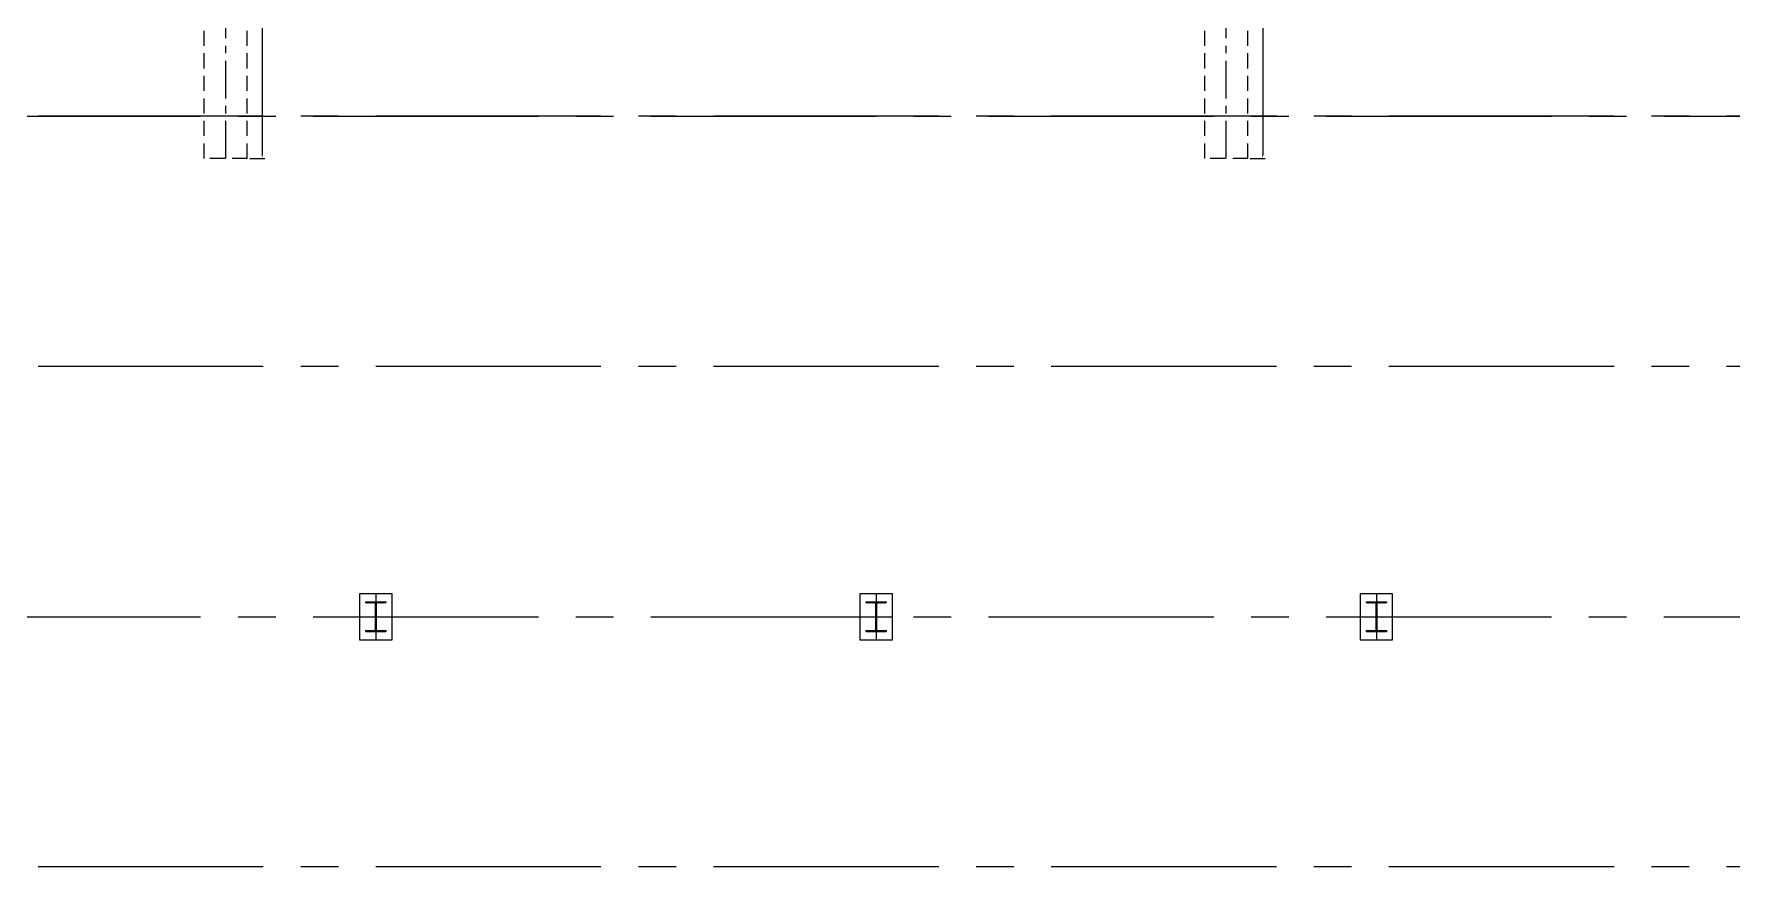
# Model space of a CAD drawing. Extents: x -40736 to 367926, y -65544 to 37405.
# Drawn here: x 341708 to 345106, y -55843 to -54179 of the extents above; entities that cross this region are included whole.
import ezdxf

# ---------------------------------------------------------------- set-up
doc = ezdxf.new("R2010")
doc.units = 0
doc.header["$LTSCALE"] = 600
doc.header["$MEASUREMENT"] = 0
for name, pattern in [('CENTER', [2, 1.25, -0.25, 0.25, -0.25]), ('CENTER2', [1.125, 0.75, -0.125, 0.125, -0.125]), ('DASHED', [0.75, 0.5, -0.25])]:
    doc.linetypes.add(name, pattern=pattern)
doc.layers.get('0').update_dxf_attribs({"linetype": 'CONTINUOUS'})
doc.layers.get('DEFPOINTS').update_dxf_attribs({"linetype": 'CONTINUOUS'})
doc.layers.add('底圖', color=253, linetype='CONTINUOUS')
doc.layers.add('規劃圖', color=253, linetype='CONTINUOUS')
doc.styles.get("Standard").update_dxf_attribs({"font": 'txt.shx', "width": 0.75, "bigfont": 'chineset.shx'})
doc.dimstyles.get("Standard").update_dxf_attribs({"dimtxt": 0.18, "dimasz": 0.18, "dimexe": 0.18, "dimexo": 0.0625, "dimgap": 0.09, "dimtad": 0, "dimtih": 1, "dimtoh": 1, "dimdec": 4, "dimzin": 0, "dimdsep": 46, "dimtxsty": 'Standard', "dimcen": 0.09, "dimadec": 0, "dimazin": 0, "dimtfac": 1, "dimtdec": 4, "dimtofl": 0, "dimtmove": 0, "dimatfit": 3, "dimfxl": 0, "dimtolj": 1, "dimtzin": 0, "dimarcsym": 0})

# ---------------------------------------------------------------- blocks, each defined once
blk = doc.blocks.new('A$C5A1C1C61')
at = {"color": 11, "linetype": 'DASHED'}
for p, q in [((0, 895), (0, 35)), ((0, 895), (8400, 895)), ((0, 35), (8400, 35))]:
    blk.add_line(p, q, dxfattribs=at)
at = {"color": 11}
for p, q in [((8400, 930), (14400, 930)), ((8400, 930), (8400, 0)), ((8400, 765), (14400, 765)), ((14400, 0), (14400, 930)), ((8400, 165), (14400, 165)), ((8400, 0), (14400, 0))]:
    blk.add_line(p, q, dxfattribs=at)
at = {"color": 11, "linetype": 'CENTER'}
blk.add_line((0, 465), (14400, 465), dxfattribs=at)
blk = doc.blocks.new('*D379')
at = {"color": 0, "lineweight": -2}
for p, q in [((0, 1866), (0, 1568)), ((14400, 1831), (14400, 1568)), ((14325, 1618), (75, 1618))]:
    blk.add_line(p, q, dxfattribs=at)
at = {"color": 0}
for points in [[(75, 1631), (75, 1606), (0, 1618)], [(14325, 1631), (14325, 1606), (14400, 1618)]]:
    blk.add_solid(points, dxfattribs=at)
at = {"layer": 'DEFPOINTS', "color": 0}
for p in [(0, 1916), (14400, 1881), (0, 1618)]:
    blk.add_point(p, dxfattribs=at)
at = {"color": 0, "insert": (7200, 1748), "char_height": 160, "attachment_point": 5}
blk.add_mtext('\\A1;14400', dxfattribs=at)
blk = doc.blocks.new('A$C1394433B')
at = {"extrusion": (0, 0, -1), "zscale": -1, "rotation": 180}
blk.add_blockref('A$C5A1C1C61', (-0.00144, 2810.6887), dxfattribs=at)
dim = blk.add_linear_dim(base=(0.00107, 1618.48382), p1=(14400.00107, 1880.68859), p2=(0.00107, 1915.68859), dimstyle='Standard', override={"dimscale": 50, "dimtmove": 1})
dim.commit()
dim.dimension.update_dxf_attribs({"geometry": '*D379', "text_midpoint": (7200.00107, 1748.48382)})
blk = doc.blocks.new('A$C1C6605B1')
at = {"layer": '規劃圖', "xscale": 0.09999999997671694, "yscale": 0.09999999997671694, "zscale": 0.09999999997671694, "rotation": 90}
for p in [(-1843.15162, -0.00011), (156.84838, -0.00011)]:
    blk.add_blockref('A$C1394433B', p, dxfattribs=at)

msp = doc.modelspace()

# ---------------------------------------------------------------- linework, layer by layer
at = {"layer": '底圖', "linetype": 'CENTER2'}
for p, q in [((333491.07, -54343.33166), (361991.28956, -54343.33166)), ((360391.28956, -54343.33166), (334658.78957, -54343.33166)), ((360391.28956, -54843.33166), (335391.28957, -54843.33166)), ((342423.78957, -55297.33166), (342358.78957, -55297.33166)), ((342358.78957, -55297.33166), (342358.78957, -55389.33166)), ((342371.28957, -55314.11971), (342372.07761, -55313.33166)), ((342371.28957, -55315.00359), (342372.9615, -55313.33166)), ((342371.28957, -55313.33166), (342411.28957, -55313.33166)), ((342371.28957, -55315.83166), (342371.28957, -55313.33166)), ((342390.48957, -55315.83166), (342371.28957, -55315.83166)), ((342372.22926, -55315.83166), (342374.72926, -55313.33166)), ((342373.11315, -55315.83166), (342375.61315, -55313.33166)), ((342374.88092, -55315.83166), (342377.38092, -55313.33166)), ((342375.7648, -55315.83166), (342378.2648, -55313.33166)), ((342377.53257, -55315.83166), (342380.03257, -55313.33166)), ((342378.41645, -55315.83166), (342380.91645, -55313.33166)), ((342380.18422, -55315.83166), (342382.68422, -55313.33166)), ((342381.0681, -55315.83166), (342383.5681, -55313.33166)), ((342382.83587, -55315.83166), (342385.33587, -55313.33166)), ((342383.71975, -55315.83166), (342386.21975, -55313.33166)), ((342385.48752, -55315.83166), (342387.98752, -55313.33166)), ((342386.3714, -55315.83166), (342388.8714, -55313.33166)), ((342388.13917, -55315.83166), (342390.63917, -55313.33166)), ((342389.02305, -55315.83166), (342391.52305, -55313.33166)), ((342390.48957, -55316.13291), (342393.29082, -55313.33166)), ((342390.48957, -55317.0168), (342394.1747, -55313.33166)), ((342390.48957, -55370.83166), (342390.48957, -55315.83166)), ((342390.48957, -55318.78456), (342392.08957, -55317.18456)), ((342390.48957, -55319.66845), (342392.08957, -55318.06845)), ((342390.48957, -55321.43621), (342392.08957, -55319.83621)), ((342390.48957, -55322.3201), (342392.08957, -55320.7201)), ((342391.28957, -55297.33166), (342391.28957, -55389.33166)), ((342411.28957, -55315.83166), (342392.08957, -55315.83166)), ((342392.08957, -55315.83166), (342392.08957, -55370.83166)), ((342393.44247, -55315.83166), (342395.94247, -55313.33166)), ((342394.32635, -55315.83166), (342396.82635, -55313.33166)), ((342396.09412, -55315.83166), (342398.59412, -55313.33166)), ((342396.978, -55315.83166), (342399.478, -55313.33166)), ((342398.74577, -55315.83166), (342401.24577, -55313.33166)), ((342399.62965, -55315.83166), (342402.12965, -55313.33166)), ((342401.39742, -55315.83166), (342403.89742, -55313.33166)), ((342402.2813, -55315.83166), (342404.7813, -55313.33166)), ((342404.04907, -55315.83166), (342406.54907, -55313.33166)), ((342404.93295, -55315.83166), (342407.43295, -55313.33166)), ((342406.70072, -55315.83166), (342409.20072, -55313.33166)), ((342407.5846, -55315.83166), (342410.0846, -55313.33166)), ((342409.35237, -55315.83166), (342411.28957, -55313.89447)), ((342410.23625, -55315.83166), (342411.28957, -55314.77835)), ((342411.28957, -55313.33166), (342411.28957, -55315.83166)), ((342423.78957, -55389.33166), (342423.78957, -55297.33166)), ((343423.78957, -55297.33166), (343358.78957, -55297.33166)), ((343358.78957, -55297.33166), (343358.78957, -55389.33166)), ((343371.28957, -55314.11971), (343372.07761, -55313.33166)), ((343371.28957, -55315.00359), (343372.9615, -55313.33166)), ((343371.28957, -55313.33166), (343411.28957, -55313.33166)), ((343371.28957, -55315.83166), (343371.28957, -55313.33166)), ((343390.48957, -55315.83166), (343371.28957, -55315.83166)), ((343372.22926, -55315.83166), (343374.72926, -55313.33166)), ((343373.11315, -55315.83166), (343375.61315, -55313.33166)), ((343374.88091, -55315.83166), (343377.38091, -55313.33166)), ((343375.7648, -55315.83166), (343378.2648, -55313.33166)), ((343377.53257, -55315.83166), (343380.03257, -55313.33166)), ((343378.41645, -55315.83166), (343380.91645, -55313.33166)), ((343380.18422, -55315.83166), (343382.68422, -55313.33166)), ((343381.0681, -55315.83166), (343383.5681, -55313.33166)), ((343382.83587, -55315.83166), (343385.33587, -55313.33166)), ((343383.71975, -55315.83166), (343386.21975, -55313.33166)), ((343385.48752, -55315.83166), (343387.98752, -55313.33166)), ((343386.3714, -55315.83166), (343388.8714, -55313.33166)), ((343388.13917, -55315.83166), (343390.63917, -55313.33166)), ((343389.02305, -55315.83166), (343391.52305, -55313.33166)), ((343390.48957, -55316.13291), (343393.29082, -55313.33166)), ((343390.48957, -55317.0168), (343394.1747, -55313.33166)), ((343390.48957, -55370.83166), (343390.48957, -55315.83166)), ((343390.48957, -55318.78456), (343392.08957, -55317.18456)), ((343390.48957, -55319.66845), (343392.08957, -55318.06845)), ((343390.48957, -55321.43621), (343392.08957, -55319.83621)), ((343390.48957, -55322.3201), (343392.08957, -55320.7201)), ((343391.28957, -55297.33166), (343391.28957, -55389.33166)), ((343411.28957, -55315.83166), (343392.08957, -55315.83166)), ((343392.08957, -55315.83166), (343392.08957, -55370.83166)), ((343393.44247, -55315.83166), (343395.94247, -55313.33166)), ((343394.32635, -55315.83166), (343396.82635, -55313.33166)), ((343396.09412, -55315.83166), (343398.59412, -55313.33166)), ((343396.978, -55315.83166), (343399.478, -55313.33166)), ((343398.74577, -55315.83166), (343401.24577, -55313.33166)), ((343399.62965, -55315.83166), (343402.12965, -55313.33166)), ((343401.39742, -55315.83166), (343403.89742, -55313.33166)), ((343402.2813, -55315.83166), (343404.7813, -55313.33166)), ((343404.04907, -55315.83166), (343406.54907, -55313.33166)), ((343404.93295, -55315.83166), (343407.43295, -55313.33166)), ((343406.70072, -55315.83166), (343409.20072, -55313.33166)), ((343407.5846, -55315.83166), (343410.0846, -55313.33166)), ((343409.35237, -55315.83166), (343411.28957, -55313.89447)), ((343410.23625, -55315.83166), (343411.28957, -55314.77835)), ((343411.28957, -55313.33166), (343411.28957, -55315.83166)), ((343423.78957, -55389.33166), (343423.78957, -55297.33166)), ((344423.78957, -55297.33166), (344358.78957, -55297.33166)), ((344358.78957, -55297.33166), (344358.78957, -55389.33166)), ((344371.28957, -55314.11971), (344372.07761, -55313.33166)), ((344371.28957, -55315.00359), (344372.9615, -55313.33166)), ((344371.28957, -55313.33166), (344411.28957, -55313.33166)), ((344371.28957, -55315.83166), (344371.28957, -55313.33166)), ((344390.48957, -55315.83166), (344371.28957, -55315.83166)), ((344372.22926, -55315.83166), (344374.72926, -55313.33166)), ((344373.11315, -55315.83166), (344375.61315, -55313.33166)), ((344374.88091, -55315.83166), (344377.38091, -55313.33166)), ((344375.7648, -55315.83166), (344378.2648, -55313.33166)), ((344377.53257, -55315.83166), (344380.03257, -55313.33166)), ((344378.41645, -55315.83166), (344380.91645, -55313.33166)), ((344380.18422, -55315.83166), (344382.68422, -55313.33166)), ((344381.0681, -55315.83166), (344383.5681, -55313.33166)), ((344382.83587, -55315.83166), (344385.33587, -55313.33166)), ((344383.71975, -55315.83166), (344386.21975, -55313.33166)), ((344385.48752, -55315.83166), (344387.98752, -55313.33166)), ((344386.3714, -55315.83166), (344388.8714, -55313.33166)), ((344388.13917, -55315.83166), (344390.63917, -55313.33166)), ((344389.02305, -55315.83166), (344391.52305, -55313.33166)), ((344390.48957, -55316.13291), (344393.29082, -55313.33166)), ((344390.48957, -55317.0168), (344394.1747, -55313.33166)), ((344390.48957, -55370.83166), (344390.48957, -55315.83166)), ((344390.48957, -55318.78456), (344392.08957, -55317.18456)), ((344390.48957, -55319.66845), (344392.08957, -55318.06845)), ((344390.48957, -55321.43621), (344392.08957, -55319.83621)), ((344390.48957, -55322.3201), (344392.08957, -55320.7201)), ((344391.28957, -55297.33166), (344391.28957, -55389.33166)), ((344411.28957, -55315.83166), (344392.08957, -55315.83166)), ((344392.08957, -55315.83166), (344392.08957, -55370.83166)), ((344393.44247, -55315.83166), (344395.94247, -55313.33166)), ((344394.32635, -55315.83166), (344396.82635, -55313.33166)), ((344396.09412, -55315.83166), (344398.59412, -55313.33166)), ((344396.978, -55315.83166), (344399.478, -55313.33166)), ((344398.74577, -55315.83166), (344401.24577, -55313.33166)), ((344399.62965, -55315.83166), (344402.12965, -55313.33166)), ((344401.39742, -55315.83166), (344403.89742, -55313.33166)), ((344402.2813, -55315.83166), (344404.7813, -55313.33166)), ((344404.04907, -55315.83166), (344406.54907, -55313.33166)), ((344404.93295, -55315.83166), (344407.43295, -55313.33166)), ((344406.70072, -55315.83166), (344409.20072, -55313.33166)), ((344407.5846, -55315.83166), (344410.0846, -55313.33166)), ((344409.35237, -55315.83166), (344411.28957, -55313.89447)), ((344410.23625, -55315.83166), (344411.28957, -55314.77835)), ((344411.28957, -55313.33166), (344411.28957, -55315.83166)), ((344423.78957, -55389.33166), (344423.78957, -55297.33166)), ((333491.07, -55343.33166), (361991.28956, -55343.33166)), ((342358.78957, -55343.33166), (342423.78957, -55343.33166)), ((342390.48957, -55324.08786), (342392.08957, -55322.48786)), ((342390.48957, -55324.97175), (342392.08957, -55323.37175)), ((342390.48957, -55326.73951), (342392.08957, -55325.13951)), ((342390.48957, -55327.6234), (342392.08957, -55326.0234)), ((342390.48957, -55329.39117), (342392.08957, -55327.79117)), ((342390.48957, -55330.27505), (342392.08957, -55328.67505)), ((342390.48957, -55332.04282), (342392.08957, -55330.44282)), ((342390.48957, -55332.9267), (342392.08957, -55331.3267)), ((342390.48957, -55334.69447), (342392.08957, -55333.09447)), ((342390.48957, -55335.57835), (342392.08957, -55333.97835)), ((342390.48957, -55337.34612), (342392.08957, -55335.74612)), ((342390.48957, -55338.23), (342392.08957, -55336.63)), ((342390.48957, -55339.99777), (342392.08957, -55338.39777)), ((342390.48957, -55340.88165), (342392.08957, -55339.28165)), ((342390.48957, -55342.64942), (342392.08957, -55341.04942)), ((342390.48957, -55343.5333), (342392.08957, -55341.9333)), ((342390.48957, -55345.30107), (342392.08957, -55343.70107)), ((342390.48957, -55346.18495), (342392.08957, -55344.58495)), ((342390.48957, -55347.95272), (342392.08957, -55346.35272)), ((342390.48957, -55348.8366), (342392.08957, -55347.2366)), ((342390.48957, -55350.60437), (342392.08957, -55349.00437)), ((342390.48957, -55351.48825), (342392.08957, -55349.88825)), ((342390.48957, -55353.25602), (342392.08957, -55351.65602)), ((342390.48957, -55354.1399), (342392.08957, -55352.5399)), ((342390.48957, -55355.90767), (342392.08957, -55354.30767)), ((342390.48957, -55356.79155), (342392.08957, -55355.19155)), ((343358.78957, -55343.33166), (343423.78957, -55343.33166)), ((343390.48957, -55324.08786), (343392.08957, -55322.48786)), ((343390.48957, -55324.97175), (343392.08957, -55323.37175)), ((343390.48957, -55326.73951), (343392.08957, -55325.13951)), ((343390.48957, -55327.6234), (343392.08957, -55326.0234)), ((343390.48957, -55329.39117), (343392.08957, -55327.79117)), ((343390.48957, -55330.27505), (343392.08957, -55328.67505)), ((343390.48957, -55332.04282), (343392.08957, -55330.44282)), ((343390.48957, -55332.9267), (343392.08957, -55331.3267)), ((343390.48957, -55334.69447), (343392.08957, -55333.09447)), ((343390.48957, -55335.57835), (343392.08957, -55333.97835)), ((343390.48957, -55337.34612), (343392.08957, -55335.74612)), ((343390.48957, -55338.23), (343392.08957, -55336.63)), ((343390.48957, -55339.99777), (343392.08957, -55338.39777)), ((343390.48957, -55340.88165), (343392.08957, -55339.28165)), ((343390.48957, -55342.64942), (343392.08957, -55341.04942)), ((343390.48957, -55343.5333), (343392.08957, -55341.9333)), ((343390.48957, -55345.30107), (343392.08957, -55343.70107)), ((343390.48957, -55346.18495), (343392.08957, -55344.58495)), ((343390.48957, -55347.95272), (343392.08957, -55346.35272)), ((343390.48957, -55348.8366), (343392.08957, -55347.2366)), ((343390.48957, -55350.60437), (343392.08957, -55349.00437)), ((343390.48957, -55351.48825), (343392.08957, -55349.88825)), ((343390.48957, -55353.25602), (343392.08957, -55351.65602)), ((343390.48957, -55354.1399), (343392.08957, -55352.5399)), ((343390.48957, -55355.90767), (343392.08957, -55354.30767)), ((343390.48957, -55356.79155), (343392.08957, -55355.19155)), ((344358.78957, -55343.33166), (344423.78957, -55343.33166)), ((344390.48957, -55324.08786), (344392.08957, -55322.48786)), ((344390.48957, -55324.97175), (344392.08957, -55323.37175)), ((344390.48957, -55326.73951), (344392.08957, -55325.13951)), ((344390.48957, -55327.6234), (344392.08957, -55326.0234)), ((344390.48957, -55329.39117), (344392.08957, -55327.79117)), ((344390.48957, -55330.27505), (344392.08957, -55328.67505)), ((344390.48957, -55332.04282), (344392.08957, -55330.44282)), ((344390.48957, -55332.9267), (344392.08957, -55331.3267)), ((344390.48957, -55334.69447), (344392.08957, -55333.09447)), ((344390.48957, -55335.57835), (344392.08957, -55333.97835)), ((344390.48957, -55337.34612), (344392.08957, -55335.74612)), ((344390.48957, -55338.23), (344392.08957, -55336.63)), ((344390.48957, -55339.99777), (344392.08957, -55338.39777)), ((344390.48957, -55340.88165), (344392.08957, -55339.28165)), ((344390.48957, -55342.64942), (344392.08957, -55341.04942)), ((344390.48957, -55343.5333), (344392.08957, -55341.9333)), ((344390.48957, -55345.30107), (344392.08957, -55343.70107)), ((344390.48957, -55346.18495), (344392.08957, -55344.58495)), ((344390.48957, -55347.95272), (344392.08957, -55346.35272)), ((344390.48957, -55348.8366), (344392.08957, -55347.2366)), ((344390.48957, -55350.60437), (344392.08957, -55349.00437)), ((344390.48957, -55351.48825), (344392.08957, -55349.88825)), ((344390.48957, -55353.25602), (344392.08957, -55351.65602)), ((344390.48957, -55354.1399), (344392.08957, -55352.5399)), ((344390.48957, -55355.90767), (344392.08957, -55354.30767)), ((344390.48957, -55356.79155), (344392.08957, -55355.19155)), ((342358.78957, -55389.33166), (342423.78957, -55389.33166)), ((342371.28957, -55372.45602), (342372.91392, -55370.83166)), ((342371.28957, -55373.33166), (342371.28957, -55370.83166)), ((342371.28957, -55370.83166), (342390.48957, -55370.83166)), ((342411.28957, -55373.33166), (342371.28957, -55373.33166)), ((342371.29781, -55373.33166), (342373.79781, -55370.83166)), ((342373.06557, -55373.33166), (342375.56557, -55370.83166)), ((342373.94946, -55373.33166), (342376.44946, -55370.83166)), ((342375.71722, -55373.33166), (342378.21722, -55370.83166)), ((342376.60111, -55373.33166), (342379.10111, -55370.83166)), ((342378.36887, -55373.33166), (342380.86887, -55370.83166)), ((342379.25276, -55373.33166), (342381.75276, -55370.83166)), ((342381.02053, -55373.33166), (342383.52053, -55370.83166)), ((342381.90441, -55373.33166), (342384.40441, -55370.83166)), ((342383.67218, -55373.33166), (342386.17218, -55370.83166)), ((342384.55606, -55373.33166), (342387.05606, -55370.83166)), ((342386.32383, -55373.33166), (342388.82383, -55370.83166)), ((342387.20771, -55373.33166), (342389.70771, -55370.83166)), ((342388.97548, -55373.33166), (342392.08957, -55370.21757)), ((342389.85936, -55373.33166), (342392.35936, -55370.83166)), ((342390.48957, -55358.55932), (342392.08957, -55356.95932)), ((342390.48957, -55359.4432), (342392.08957, -55357.8432)), ((342390.48957, -55361.21097), (342392.08957, -55359.61097)), ((342390.48957, -55362.09485), (342392.08957, -55360.49485)), ((342390.48957, -55363.86262), (342392.08957, -55362.26262)), ((342390.48957, -55364.7465), (342392.08957, -55363.1465)), ((342390.48957, -55366.51427), (342392.08957, -55364.91427)), ((342390.48957, -55367.39815), (342392.08957, -55365.79815)), ((342390.48957, -55369.16592), (342392.08957, -55367.56592)), ((342390.48957, -55370.0498), (342392.08957, -55368.4498)), ((342391.62713, -55373.33166), (342394.12713, -55370.83166)), ((342392.08957, -55370.83166), (342411.28957, -55370.83166)), ((342392.51101, -55373.33166), (342395.01101, -55370.83166)), ((342394.27878, -55373.33166), (342396.77878, -55370.83166)), ((342395.16266, -55373.33166), (342397.66266, -55370.83166)), ((342396.93043, -55373.33166), (342399.43043, -55370.83166)), ((342397.81431, -55373.33166), (342400.31431, -55370.83166)), ((342399.58208, -55373.33166), (342402.08208, -55370.83166)), ((342400.46596, -55373.33166), (342402.96596, -55370.83166)), ((342402.23373, -55373.33166), (342404.73373, -55370.83166)), ((342403.11761, -55373.33166), (342405.61761, -55370.83166)), ((342404.88538, -55373.33166), (342407.38538, -55370.83166)), ((342405.76926, -55373.33166), (342408.26926, -55370.83166)), ((342407.53703, -55373.33166), (342410.03703, -55370.83166)), ((342408.42091, -55373.33166), (342410.92091, -55370.83166)), ((342410.18868, -55373.33166), (342411.28957, -55372.23078)), ((342411.07256, -55373.33166), (342411.28957, -55373.11466)), ((342411.28957, -55370.83166), (342411.28957, -55373.33166)), ((343358.78957, -55389.33166), (343423.78957, -55389.33166)), ((343371.28957, -55372.45602), (343372.91392, -55370.83166)), ((343371.28957, -55373.33166), (343371.28957, -55370.83166)), ((343371.28957, -55370.83166), (343390.48957, -55370.83166)), ((343411.28957, -55373.33166), (343371.28957, -55373.33166)), ((343371.29781, -55373.33166), (343373.79781, -55370.83166)), ((343373.06557, -55373.33166), (343375.56557, -55370.83166)), ((343373.94946, -55373.33166), (343376.44946, -55370.83166)), ((343375.71722, -55373.33166), (343378.21722, -55370.83166)), ((343376.60111, -55373.33166), (343379.10111, -55370.83166)), ((343378.36887, -55373.33166), (343380.86887, -55370.83166)), ((343379.25276, -55373.33166), (343381.75276, -55370.83166)), ((343381.02053, -55373.33166), (343383.52053, -55370.83166)), ((343381.90441, -55373.33166), (343384.40441, -55370.83166)), ((343383.67218, -55373.33166), (343386.17218, -55370.83166)), ((343384.55606, -55373.33166), (343387.05606, -55370.83166)), ((343386.32383, -55373.33166), (343388.82383, -55370.83166)), ((343387.20771, -55373.33166), (343389.70771, -55370.83166)), ((343388.97548, -55373.33166), (343392.08957, -55370.21757)), ((343389.85936, -55373.33166), (343392.35936, -55370.83166)), ((343390.48957, -55358.55932), (343392.08957, -55356.95932)), ((343390.48957, -55359.4432), (343392.08957, -55357.8432)), ((343390.48957, -55361.21097), (343392.08957, -55359.61097)), ((343390.48957, -55362.09485), (343392.08957, -55360.49485)), ((343390.48957, -55363.86262), (343392.08957, -55362.26262)), ((343390.48957, -55364.7465), (343392.08957, -55363.1465)), ((343390.48957, -55366.51427), (343392.08957, -55364.91427)), ((343390.48957, -55367.39815), (343392.08957, -55365.79815)), ((343390.48957, -55369.16592), (343392.08957, -55367.56592)), ((343390.48957, -55370.0498), (343392.08957, -55368.4498)), ((343391.62713, -55373.33166), (343394.12713, -55370.83166)), ((343392.08957, -55370.83166), (343411.28957, -55370.83166)), ((343392.51101, -55373.33166), (343395.01101, -55370.83166)), ((343394.27878, -55373.33166), (343396.77878, -55370.83166)), ((343395.16266, -55373.33166), (343397.66266, -55370.83166)), ((343396.93043, -55373.33166), (343399.43043, -55370.83166)), ((343397.81431, -55373.33166), (343400.31431, -55370.83166)), ((343399.58208, -55373.33166), (343402.08208, -55370.83166)), ((343400.46596, -55373.33166), (343402.96596, -55370.83166)), ((343402.23373, -55373.33166), (343404.73373, -55370.83166)), ((343403.11761, -55373.33166), (343405.61761, -55370.83166)), ((343404.88538, -55373.33166), (343407.38538, -55370.83166)), ((343405.76926, -55373.33166), (343408.26926, -55370.83166)), ((343407.53703, -55373.33166), (343410.03703, -55370.83166)), ((343408.42091, -55373.33166), (343410.92091, -55370.83166)), ((343410.18868, -55373.33166), (343411.28957, -55372.23078)), ((343411.07256, -55373.33166), (343411.28957, -55373.11466)), ((343411.28957, -55370.83166), (343411.28957, -55373.33166)), ((344358.78957, -55389.33166), (344423.78957, -55389.33166)), ((344371.28957, -55372.45602), (344372.91392, -55370.83166)), ((344371.28957, -55373.33166), (344371.28957, -55370.83166)), ((344371.28957, -55370.83166), (344390.48957, -55370.83166)), ((344411.28957, -55373.33166), (344371.28957, -55373.33166)), ((344371.29781, -55373.33166), (344373.79781, -55370.83166)), ((344373.06557, -55373.33166), (344375.56557, -55370.83166)), ((344373.94946, -55373.33166), (344376.44946, -55370.83166)), ((344375.71722, -55373.33166), (344378.21722, -55370.83166)), ((344376.60111, -55373.33166), (344379.10111, -55370.83166)), ((344378.36887, -55373.33166), (344380.86887, -55370.83166)), ((344379.25276, -55373.33166), (344381.75276, -55370.83166)), ((344381.02052, -55373.33166), (344383.52052, -55370.83166)), ((344381.90441, -55373.33166), (344384.40441, -55370.83166)), ((344383.67218, -55373.33166), (344386.17218, -55370.83166)), ((344384.55606, -55373.33166), (344387.05606, -55370.83166)), ((344386.32383, -55373.33166), (344388.82383, -55370.83166)), ((344387.20771, -55373.33166), (344389.70771, -55370.83166)), ((344388.97548, -55373.33166), (344392.08957, -55370.21757)), ((344389.85936, -55373.33166), (344392.35936, -55370.83166)), ((344390.48957, -55358.55932), (344392.08957, -55356.95932)), ((344390.48957, -55359.4432), (344392.08957, -55357.8432)), ((344390.48957, -55361.21097), (344392.08957, -55359.61097)), ((344390.48957, -55362.09485), (344392.08957, -55360.49485)), ((344390.48957, -55363.86262), (344392.08957, -55362.26262)), ((344390.48957, -55364.7465), (344392.08957, -55363.1465)), ((344390.48957, -55366.51427), (344392.08957, -55364.91427)), ((344390.48957, -55367.39815), (344392.08957, -55365.79815)), ((344390.48957, -55369.16592), (344392.08957, -55367.56592)), ((344390.48957, -55370.0498), (344392.08957, -55368.4498)), ((344391.62713, -55373.33166), (344394.12713, -55370.83166)), ((344392.08957, -55370.83166), (344411.28957, -55370.83166)), ((344392.51101, -55373.33166), (344395.01101, -55370.83166)), ((344394.27878, -55373.33166), (344396.77878, -55370.83166)), ((344395.16266, -55373.33166), (344397.66266, -55370.83166)), ((344396.93043, -55373.33166), (344399.43043, -55370.83166)), ((344397.81431, -55373.33166), (344400.31431, -55370.83166)), ((344399.58208, -55373.33166), (344402.08208, -55370.83166)), ((344400.46596, -55373.33166), (344402.96596, -55370.83166)), ((344402.23373, -55373.33166), (344404.73373, -55370.83166)), ((344403.11761, -55373.33166), (344405.61761, -55370.83166)), ((344404.88538, -55373.33166), (344407.38538, -55370.83166)), ((344405.76926, -55373.33166), (344408.26926, -55370.83166)), ((344407.53703, -55373.33166), (344410.03703, -55370.83166)), ((344408.42091, -55373.33166), (344410.92091, -55370.83166)), ((344410.18868, -55373.33166), (344411.28957, -55372.23078)), ((344411.07256, -55373.33166), (344411.28957, -55373.11466)), ((344411.28957, -55370.83166), (344411.28957, -55373.33166)), ((360391.28956, -55843.33166), (335391.28957, -55843.33166))]:
    msp.add_line(p, q, dxfattribs=at)

# ---------------------------------------------------------------- block references
at = {"layer": '底圖', "color": 253}
msp.add_blockref('A$C1C6605B1', (344169.01004, -54427.7968), dxfattribs=at)

doc.saveas('drawing.dxf')
